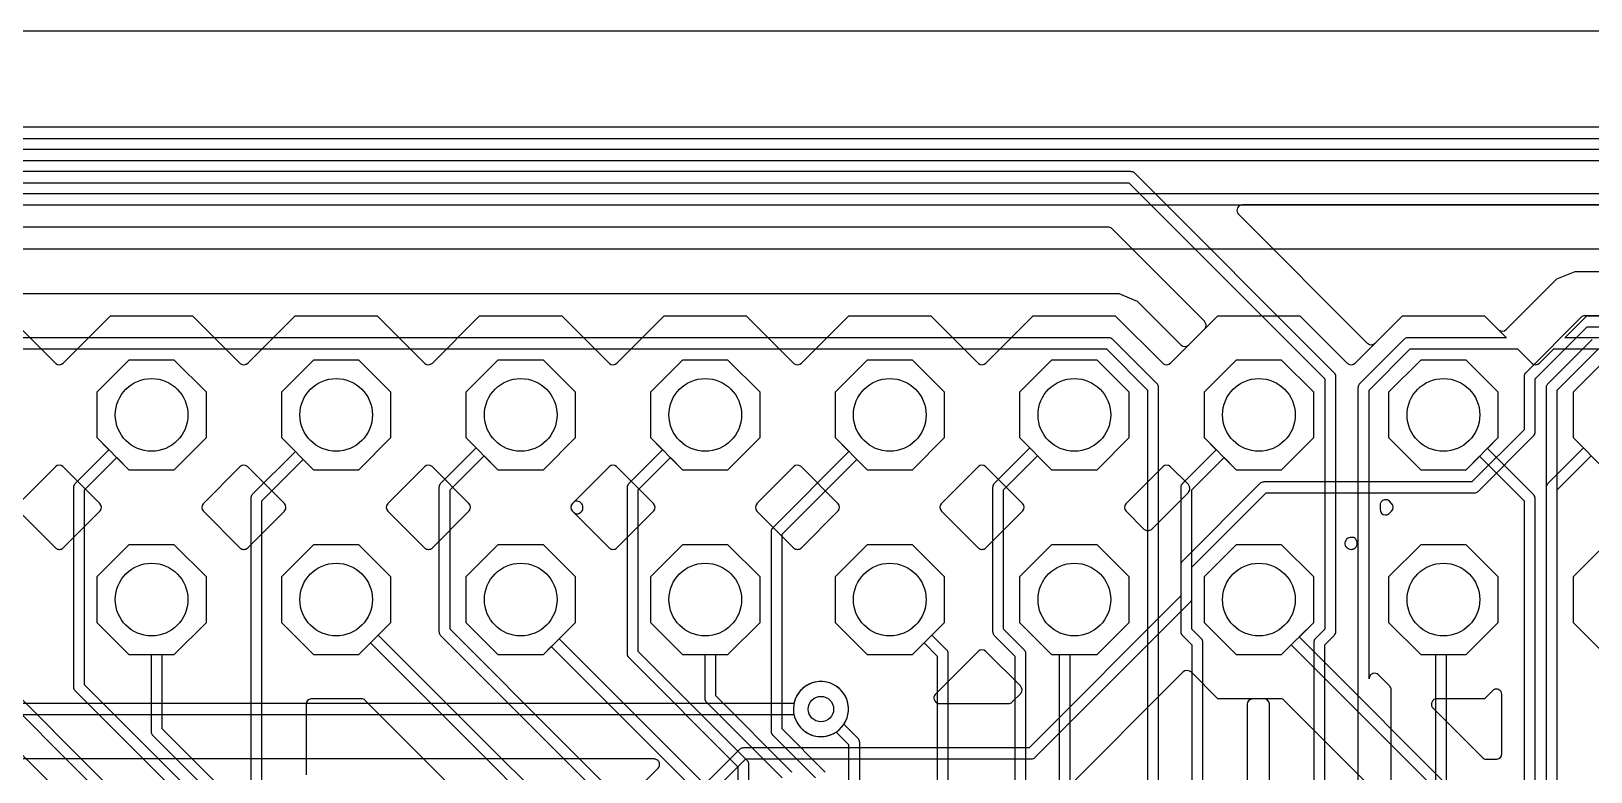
# Model space of a CAD drawing. Header units: millimetres. Extents: x 0 to 100, y 0 to 100.
# Drawn here: x 56.64 to 78.11, y 89.82 to 100 of the extents above; entities that cross this region are included whole.
import ezdxf

# ---------------------------------------------------------------- set-up
doc = ezdxf.new("R2010")
doc.units = ezdxf.units.MM

msp = doc.modelspace()

# ---------------------------------------------------------------- linework, layer by layer
at = {"layer": '16_copper'}
for points in [[(91.44, 98.374), (24.079, 98.374)], [(24.111, 98.222), (91.408, 98.222)], [(78.962, 97.003), (41.311, 97.003)], [(77.648, 89.002), (77.648, 95.066), (78.213, 95.631)]]:
    msp.add_lwpolyline(points, dxfattribs=at)
for points in [[(79.334, 97.765), (40.418, 97.765), (40.135, 98.047), (40.128, 98.052), (40.122, 98.058, 0.087651), (40.097, 98.068), (40.09, 98.068), (40.081, 98.069), (39.014, 98.069), (39.006, 98.068), (38.998, 98.068, 0.087654), (38.973, 98.057), (38.967, 98.052), (38.961, 98.047), (36.27, 95.356), (36.082, 95.544), (35.458, 95.544)], [(35.458, 94.036), (36.082, 94.036), (36.524, 94.478), (36.524, 95.102), (36.378, 95.249), (39.046, 97.917), (40.05, 97.917), (40.332, 97.635), (40.339, 97.629), (40.345, 97.624, 0.087651), (40.37, 97.614), (40.377, 97.613), (40.386, 97.612), (79.334, 97.612)], [(56.325, 96.087), (56.977, 95.436), (56.981, 95.432, 0.39257), (57.085, 95.436), (57.736, 96.087), (58.865, 96.087), (59.517, 95.436), (59.521, 95.432, 0.39257), (59.625, 95.436), (60.276, 96.087), (61.405, 96.087), (62.057, 95.436), (62.061, 95.432, 0.39257), (62.165, 95.436), (62.816, 96.087), (63.945, 96.087), (64.597, 95.436), (64.601, 95.432, 0.39257), (64.705, 95.436), (65.356, 96.087), (66.485, 96.087), (67.137, 95.436), (67.141, 95.432, 0.39257), (67.245, 95.436), (67.896, 96.087), (69.025, 96.087), (69.677, 95.436), (69.681, 95.432, 0.39257), (69.785, 95.436), (70.436, 96.087), (71.565, 96.087), (72.217, 95.436), (72.221, 95.432, 0.39257), (72.325, 95.436), (72.976, 96.087), (74.105, 96.087), (74.757, 95.436), (74.761, 95.432, 0.39257), (74.865, 95.436), (75.516, 96.087), (76.645, 96.087), (76.836, 95.897), (76.84, 95.893, 0.39257), (76.944, 95.897), (77.64, 96.593), (77.892, 96.698), (79.132, 96.698)], [(81.839, 96.088), (78.029, 96.088), (78.02, 96.087), (78.012, 96.086, 0.087654), (77.987, 96.076), (77.982, 96.071), (77.975, 96.066), (77.213, 95.304), (77.208, 95.297), (77.202, 95.291, 0.087651), (77.192, 95.266), (77.192, 95.259), (77.191, 95.25), (77.191, 94.52), (76.473, 93.802), (73.609, 93.802), (73.601, 93.801), (73.592, 93.8, 0.087654), (73.568, 93.79), (73.562, 93.785), (73.555, 93.78), (72.489, 92.713), (72.483, 92.706), (72.478, 92.7, 0.087651), (72.468, 92.675), (72.467, 92.668), (72.466, 92.659), (72.466, 92.234), (70.377, 90.145), (66.446, 90.145), (66.438, 90.143), (66.43, 90.143, 0.087654), (66.405, 90.132), (66.399, 90.128), (66.393, 90.122), (58.033, 81.763)], [(58.118, 81.633), (66.478, 89.992), (70.409, 89.992), (70.417, 89.993), (70.426, 89.994, 0.087654), (70.45, 90.004), (70.456, 90.009), (70.463, 90.015), (72.596, 92.148), (72.601, 92.155), (72.607, 92.161, 0.087651), (72.617, 92.186), (72.617, 92.193), (72.619, 92.202), (72.619, 92.628), (73.641, 93.65), (76.505, 93.65), (76.513, 93.651), (76.522, 93.652, 0.087654), (76.546, 93.662), (76.552, 93.667), (76.559, 93.672), (77.321, 94.434), (77.326, 94.441), (77.331, 94.447, 0.087651), (77.341, 94.472), (77.342, 94.479), (77.343, 94.488), (77.343, 95.218), (78.06, 95.936), (81.807, 95.936)], [(78.127, 95.761), (77.518, 95.151), (77.513, 95.145), (77.507, 95.138, 0.087651), (77.497, 95.114), (77.497, 95.106), (77.495, 95.098), (77.495, 89.033)], [(75.647, 89.042), (73.891, 90.798), (73.885, 90.803), (73.878, 90.808, 0.087651), (73.854, 90.818), (73.846, 90.819), (73.837, 90.82), (72.976, 90.82), (72.607, 91.189), (72.602, 91.192, 0.39257), (72.499, 91.189), (70.797, 89.487)], [(56.619, 81.883), (56.77, 82.246), (57.048, 82.524), (57.411, 82.674), (57.804, 82.674), (57.954, 82.612), (57.955, 82.612), (57.957, 82.611, 0.218355), (58.02, 82.616), (58.029, 82.622), (58.035, 82.627, 0.007882), (58.037, 82.629), (65.27, 89.862), (65.272, 89.864), (65.274, 89.866, 0.54841), (65.237, 89.989), (65.228, 89.991), (65.221, 89.992, 0.01577), (65.216, 89.992), (46.346, 89.992)]]:
    msp.add_lwpolyline(points, format="xyb", dxfattribs=at)
for points in [[(67.587, 90.306, 1), (67.439, 91.05), (67.391, 91.037, 0.2663), (67.142, 90.754), (46.514, 90.754), (40.093, 97.175), (40.116, 97.216, 1), (39.436, 97.551), (39.418, 97.505, 0.714262), (39.985, 97.067), (46.428, 90.624), (46.435, 90.619), (46.441, 90.614, 0.087651), (46.466, 90.604), (46.473, 90.603), (46.482, 90.602), (67.142, 90.602), (67.154, 90.556, 0.339454), (67.538, 90.3)], [(57.031, 92.874, 0.197431), (57.085, 92.896), (57.588, 93.4), (57.592, 93.404, 0.39257), (57.588, 93.507), (57.085, 94.011), (57.08, 94.015, 0.39257), (56.977, 94.011), (56.473, 93.507), (56.47, 93.503, 0.39257), (56.473, 93.4), (56.977, 92.896), (56.981, 92.892, 0.163397), (57.026, 92.874)], [(59.571, 92.874, 0.197431), (59.625, 92.896), (60.128, 93.4), (60.132, 93.404, 0.39257), (60.128, 93.507), (59.625, 94.011), (59.62, 94.015, 0.39257), (59.517, 94.011), (59.013, 93.507), (59.01, 93.503, 0.39257), (59.013, 93.4), (59.517, 92.896), (59.521, 92.892, 0.163397), (59.566, 92.874)], [(62.111, 92.874, 0.197431), (62.165, 92.896), (62.668, 93.4), (62.672, 93.404, 0.39257), (62.668, 93.507), (62.165, 94.011), (62.16, 94.015, 0.39257), (62.057, 94.011), (61.553, 93.507), (61.55, 93.503, 0.39257), (61.553, 93.4), (62.057, 92.896), (62.061, 92.892, 0.163397), (62.106, 92.874)], [(64.651, 92.874, 0.197431), (64.705, 92.896), (65.208, 93.4), (65.212, 93.404, 0.39257), (65.208, 93.507), (64.705, 94.011), (64.7, 94.015, 0.39257), (64.597, 94.011), (64.093, 93.507), (64.09, 93.503, 0.39257), (64.093, 93.4), (64.597, 92.896), (64.601, 92.892, 0.163397), (64.646, 92.874)], [(67.191, 92.874, 0.197431), (67.245, 92.896), (67.748, 93.4), (67.752, 93.404, 0.39257), (67.748, 93.507), (67.245, 94.011), (67.24, 94.015, 0.39257), (67.137, 94.011), (66.633, 93.507), (66.63, 93.503, 0.39257), (66.633, 93.4), (67.137, 92.896), (67.141, 92.892, 0.163397), (67.186, 92.874)], [(69.731, 92.874, 0.197431), (69.785, 92.896), (70.288, 93.4), (70.292, 93.404, 0.39257), (70.288, 93.507), (69.785, 94.011), (69.78, 94.015, 0.39257), (69.677, 94.011), (69.173, 93.507), (69.17, 93.503, 0.39257), (69.173, 93.4), (69.677, 92.896), (69.681, 92.892, 0.163397), (69.726, 92.874)], [(72.013, 93.132, 0.197431), (72.067, 93.153), (72.571, 93.657), (72.574, 93.662, 0.39257), (72.571, 93.765), (72.325, 94.011), (72.32, 94.015, 0.392553), (72.217, 94.011), (71.713, 93.507), (71.71, 93.503, 0.39257), (71.713, 93.4), (71.959, 93.153), (71.964, 93.15, 0.163397), (72.008, 93.131)], [(74.811, 92.874, 0.197401), (74.865, 92.896), (74.879, 92.91, 0.457516), (74.846, 93.037), (74.837, 93.039), (74.83, 93.04, 0.012936), (74.825, 93.04), (74.796, 93.04, 0.449563), (74.73, 92.927), (74.735, 92.92), (74.739, 92.914, 0.014626), (74.742, 92.91), (74.757, 92.896, 0.182538), (74.806, 92.874)], [(76.731, 88.63, 1), (76.583, 89.373), (76.535, 89.36, 0.063998), (76.449, 89.318), (74.095, 91.672), (74.295, 91.871), (74.295, 92.496), (73.853, 92.938), (73.228, 92.938), (72.787, 92.496), (72.787, 91.871), (73.228, 91.43), (73.853, 91.43), (73.987, 91.564), (76.341, 89.21), (76.317, 89.169, 0.577348), (76.682, 88.623)], [(70.102, 90.755), (70.11, 90.756, 0.087654), (70.134, 90.766), (70.14, 90.771), (70.147, 90.777), (70.259, 90.889), (70.263, 90.893, 0.39257), (70.259, 90.996), (69.785, 91.471), (69.78, 91.475, 0.39257), (69.677, 91.471), (69.09, 90.884), (69.088, 90.882), (69.086, 90.88, 0.54841), (69.123, 90.757), (69.132, 90.756), (69.139, 90.754, 0.01577), (69.144, 90.754), (70.093, 90.754)], [(76.815, 89.99, 0.392588), (76.886, 90.066), (76.886, 90.876), (76.885, 90.879), (76.886, 90.882, 0.548396), (76.772, 90.943), (76.765, 90.938), (76.759, 90.933, 0.015772), (76.756, 90.93), (76.645, 90.82), (75.993, 90.82), (75.99, 90.819), (75.987, 90.82, 0.54841), (75.926, 90.706), (75.931, 90.7), (75.936, 90.693, 0.015772), (75.939, 90.69), (76.617, 90.012), (76.624, 90.007), (76.63, 90.001, 0.087651), (76.655, 89.991), (76.662, 89.991), (76.671, 89.989), (76.81, 89.989)]]:
    msp.add_lwpolyline(points, format="xyb", close=True, dxfattribs=at)
for points in [[(59.055, 94.411), (59.055, 95.036), (58.613, 95.478), (57.988, 95.478), (57.547, 95.036), (57.547, 94.411), (57.988, 93.97), (58.613, 93.97)], [(61.595, 94.411), (61.595, 95.036), (61.153, 95.478), (60.528, 95.478), (60.087, 95.036), (60.087, 94.411), (60.528, 93.97), (61.153, 93.97)], [(64.135, 94.411), (64.135, 95.036), (63.693, 95.478), (63.068, 95.478), (62.627, 95.036), (62.627, 94.411), (63.068, 93.97), (63.693, 93.97)], [(66.675, 94.411), (66.675, 95.036), (66.233, 95.478), (65.608, 95.478), (65.167, 95.036), (65.167, 94.411), (65.608, 93.97), (66.233, 93.97)], [(69.215, 94.411), (69.215, 95.036), (68.773, 95.478), (68.148, 95.478), (67.707, 95.036), (67.707, 94.411), (68.148, 93.97), (68.773, 93.97)], [(71.755, 94.411), (71.755, 95.036), (71.313, 95.478), (70.688, 95.478), (70.247, 95.036), (70.247, 94.411), (70.688, 93.97), (71.313, 93.97)], [(74.295, 94.411), (74.295, 95.036), (73.853, 95.478), (73.228, 95.478), (72.787, 95.036), (72.787, 94.411), (73.228, 93.97), (73.853, 93.97)], [(76.835, 94.411), (76.835, 95.036), (76.393, 95.478), (75.768, 95.478), (75.327, 95.036), (75.327, 94.411), (75.768, 93.97), (76.393, 93.97)], [(79.375, 94.411), (79.375, 95.036), (78.933, 95.478), (78.308, 95.478), (77.867, 95.036), (77.867, 94.411), (78.308, 93.97), (78.933, 93.97)], [(59.055, 91.871), (59.055, 92.496), (58.613, 92.938), (57.988, 92.938), (57.547, 92.496), (57.547, 91.871), (57.988, 91.43), (58.613, 91.43)], [(61.595, 91.871), (61.595, 92.496), (61.153, 92.938), (60.528, 92.938), (60.087, 92.496), (60.087, 91.871), (60.528, 91.43), (61.153, 91.43)], [(64.135, 91.871), (64.135, 92.496), (63.693, 92.938), (63.068, 92.938), (62.627, 92.496), (62.627, 91.871), (63.068, 91.43), (63.693, 91.43)], [(66.675, 91.871), (66.675, 92.496), (66.233, 92.938), (65.608, 92.938), (65.167, 92.496), (65.167, 91.871), (65.608, 91.43), (66.233, 91.43)], [(69.215, 91.871), (69.215, 92.496), (68.773, 92.938), (68.148, 92.938), (67.707, 92.496), (67.707, 91.871), (68.148, 91.43), (68.773, 91.43)], [(71.755, 91.871), (71.755, 92.496), (71.313, 92.938), (70.688, 92.938), (70.247, 92.496), (70.247, 91.871), (70.688, 91.43), (71.313, 91.43)], [(76.835, 91.871), (76.835, 92.496), (76.393, 92.938), (75.768, 92.938), (75.327, 92.496), (75.327, 91.871), (75.768, 91.43), (76.393, 91.43)], [(79.375, 91.871), (79.375, 92.496), (78.933, 92.938), (78.308, 92.938), (77.867, 92.496), (77.867, 91.871), (78.308, 91.43), (78.933, 91.43)]]:
    msp.add_lwpolyline(points, close=True, dxfattribs=at)
at = {"layer": '1_copper'}
for points in [[(81.686, 98.679), (31.11, 98.679)], [(30.958, 98.527), (81.655, 98.527)], [(81.534, 98.374), (31.699, 98.374)], [(31.731, 98.222), (81.502, 98.222)], [(79.096, 95.783), (77.752, 95.783), (78.056, 96.087), (79.185, 96.087)], [(65.129, 87.989), (61.42, 91.697), (61.595, 91.871), (61.595, 92.496), (61.153, 92.938), (60.528, 92.938), (60.087, 92.496), (60.087, 91.871), (60.528, 91.43), (61.153, 91.43), (61.313, 91.589), (64.999, 87.903)], [(66.043, 89.513), (63.91, 91.646), (64.135, 91.871), (64.135, 92.496), (63.693, 92.938), (63.068, 92.938), (62.627, 92.496), (62.627, 91.871), (63.068, 91.43), (63.693, 91.43), (63.802, 91.538), (65.913, 89.427)], [(70.942, 76.657), (70.942, 91.43), (71.313, 91.43), (71.755, 91.871), (71.755, 92.496), (71.313, 92.938), (70.688, 92.938), (70.247, 92.496), (70.247, 91.871), (70.688, 91.43), (70.79, 91.43), (70.79, 76.689)], [(78.308, 92.938), (77.867, 92.496), (77.867, 91.871), (78.308, 91.43)], [(59.642, 86.922), (54.788, 91.776)], [(55.725, 91.386), (59.969, 87.141)], [(60.099, 87.227), (55.897, 91.43)]]:
    msp.add_lwpolyline(points, dxfattribs=at)
for points in [[(74.447, 84.039), (74.447, 91.561), (74.577, 91.691), (74.583, 91.698), (74.588, 91.704, 0.087651), (74.598, 91.729), (74.599, 91.736), (74.6, 91.745), (74.6, 95.25), (74.599, 95.258), (74.598, 95.267, 0.087654), (74.588, 95.291), (74.583, 95.297), (74.577, 95.304), (71.834, 98.047), (71.827, 98.052), (71.821, 98.058, 0.087651), (71.796, 98.068), (71.789, 98.068), (71.78, 98.069), (36.424, 98.069)], [(36.455, 97.917), (71.749, 97.917), (74.447, 95.218), (74.447, 91.776), (74.317, 91.646), (74.312, 91.639), (74.307, 91.633, 0.087651), (74.297, 91.608), (74.296, 91.601), (74.295, 91.592), (74.295, 84.039)], [(78.641, 97.612), (73.315, 97.612), (73.312, 97.612), (73.31, 97.612, 0.54841), (73.249, 97.499), (73.254, 97.492), (73.258, 97.486, 0.015772), (73.261, 97.482), (75.032, 95.711), (75.037, 95.708, 0.39257), (75.14, 95.711), (75.516, 96.087), (76.645, 96.087), (76.949, 95.783), (75.59, 95.783), (75.582, 95.782), (75.574, 95.782, 0.087654), (75.549, 95.771), (75.543, 95.766), (75.537, 95.761), (74.927, 95.151), (74.922, 95.145), (74.916, 95.138, 0.087651), (74.906, 95.114), (74.906, 95.106), (74.905, 95.098), (74.905, 82.819)], [(52.594, 96.393), (71.612, 96.393), (71.864, 96.289), (72.467, 95.686), (72.471, 95.682, 0.39257), (72.575, 95.686), (72.792, 95.904), (72.796, 95.908, 0.39257), (72.792, 96.011), (71.519, 97.285), (71.512, 97.29), (71.505, 97.296, 0.087651), (71.481, 97.306), (71.473, 97.306), (71.465, 97.307), (41.006, 97.307)], [(52.762, 95.631), (71.444, 95.631), (72.009, 95.066), (72.009, 78.552), (71.963, 78.54, 1), (72.207, 77.822), (72.253, 77.841, 0.714263), (72.161, 78.552), (72.161, 95.098), (72.16, 95.106), (72.16, 95.114, 0.087654), (72.149, 95.139), (72.144, 95.145), (72.139, 95.151), (71.529, 95.761), (71.523, 95.766), (71.516, 95.772, 0.087651), (71.492, 95.782), (71.484, 95.782), (71.476, 95.783), (52.73, 95.783)], [(75.362, 86.087), (75.362, 90.942), (75.361, 90.951), (75.36, 90.959, 0.087654), (75.35, 90.984), (75.345, 90.989), (75.339, 90.996), (75.187, 91.149), (75.185, 91.15), (75.183, 91.152, 0.54841), (75.06, 91.115), (75.059, 91.107), (75.057, 91.1, 0.015709), (75.057, 91.095), (75.057, 95.066), (75.622, 95.631), (77.102, 95.631), (77.297, 95.436), (77.301, 95.432, 0.39257), (77.405, 95.436), (77.6, 95.631), (79.064, 95.631)], [(62.538, 85.855), (57.379, 91.014), (57.379, 93.694), (57.821, 94.137), (57.988, 93.97), (58.613, 93.97), (59.055, 94.411), (59.055, 95.036), (58.613, 95.478), (57.988, 95.478), (57.547, 95.036), (57.547, 94.411), (57.713, 94.245), (57.249, 93.78), (57.243, 93.773), (57.238, 93.767, 0.087651), (57.228, 93.742), (57.227, 93.735), (57.226, 93.726), (57.226, 90.983), (57.227, 90.974), (57.228, 90.966, 0.087654), (57.238, 90.941), (57.243, 90.936), (57.249, 90.929), (62.408, 85.77)], [(59.817, 89.49), (59.817, 93.542), (60.386, 94.111), (60.528, 93.97), (61.153, 93.97), (61.595, 94.411), (61.595, 95.036), (61.153, 95.478), (60.528, 95.478), (60.087, 95.036), (60.087, 94.411), (60.279, 94.219), (59.687, 93.627), (59.682, 93.621), (59.676, 93.614, 0.087651), (59.666, 93.59), (59.666, 93.582), (59.665, 93.574), (59.665, 89.459)], [(65.586, 88.598), (62.408, 91.776), (62.408, 93.694), (62.876, 94.162), (63.068, 93.97), (63.693, 93.97), (64.135, 94.411), (64.135, 95.036), (63.693, 95.478), (63.068, 95.478), (62.627, 95.036), (62.627, 94.411), (62.768, 94.27), (62.278, 93.78), (62.273, 93.773), (62.267, 93.767, 0.087651), (62.257, 93.742), (62.257, 93.735), (62.255, 93.726), (62.255, 91.745), (62.257, 91.736), (62.257, 91.728, 0.087654), (62.268, 91.703), (62.272, 91.698), (62.278, 91.691), (65.456, 88.513)], [(66.523, 79.145), (66.523, 89.916), (66.521, 89.924), (66.521, 89.933, 0.087654), (66.51, 89.957), (66.506, 89.963), (66.5, 89.97), (64.999, 91.472), (64.999, 93.694), (65.441, 94.137), (65.608, 93.97), (66.233, 93.97), (66.675, 94.411), (66.675, 95.036), (66.233, 95.478), (65.608, 95.478), (65.167, 95.036), (65.167, 94.411), (65.333, 94.245), (64.869, 93.78), (64.863, 93.773), (64.858, 93.767, 0.087651), (64.848, 93.742), (64.847, 93.735), (64.846, 93.726), (64.846, 91.44), (64.847, 91.432), (64.848, 91.423, 0.087654), (64.858, 91.399), (64.863, 91.393), (64.869, 91.386), (66.37, 89.884), (66.37, 78.486)], [(67.572, 89.811), (67.567, 89.817), (66.98, 90.405), (66.98, 93.085), (68.006, 94.111), (68.148, 93.97), (68.773, 93.97), (69.215, 94.411), (69.215, 95.036), (68.773, 95.478), (68.148, 95.478), (67.707, 95.036), (67.707, 94.411), (67.899, 94.219), (66.85, 93.17), (66.845, 93.163), (66.839, 93.157, 0.087651), (66.829, 93.132), (66.829, 93.125), (66.827, 93.116), (66.827, 90.373), (66.829, 90.365), (66.829, 90.356, 0.087654), (66.84, 90.332), (66.844, 90.326), (66.85, 90.319), (67.437, 89.732)], [(70.333, 76.505), (70.333, 91.44), (70.331, 91.448), (70.331, 91.457, 0.087654), (70.32, 91.481), (70.316, 91.487), (70.31, 91.494), (70.028, 91.776), (70.028, 93.694), (70.496, 94.162), (70.688, 93.97), (71.313, 93.97), (71.755, 94.411), (71.755, 95.036), (71.313, 95.478), (70.688, 95.478), (70.247, 95.036), (70.247, 94.411), (70.388, 94.27), (69.898, 93.78), (69.893, 93.773), (69.887, 93.767, 0.087651), (69.877, 93.742), (69.877, 93.735), (69.875, 93.726), (69.875, 91.745), (69.877, 91.736), (69.877, 91.728, 0.087654), (69.888, 91.703), (69.892, 91.698), (69.898, 91.691), (70.18, 91.408), (70.18, 76.536)], [(78.308, 95.478), (77.867, 95.036), (77.867, 94.411), (78.008, 94.27), (77.518, 93.78), (77.513, 93.773), (77.507, 93.767, 0.087651), (77.497, 93.742), (77.497, 93.735), (77.495, 93.726), (77.495, 78.213), (71.139, 71.857)], [(72.771, 77.876), (72.771, 91.592), (72.77, 91.601), (72.769, 91.609, 0.087654), (72.759, 91.634), (72.754, 91.639), (72.749, 91.646), (72.619, 91.776), (72.619, 93.694), (73.061, 94.137), (73.228, 93.97), (73.853, 93.97), (74.295, 94.411), (74.295, 95.036), (73.853, 95.478), (73.228, 95.478), (72.787, 95.036), (72.787, 94.411), (72.953, 94.245), (72.489, 93.78), (72.483, 93.773), (72.478, 93.767, 0.087651), (72.468, 93.742), (72.467, 93.735), (72.466, 93.726), (72.466, 91.745), (72.467, 91.736), (72.468, 91.728, 0.087654), (72.478, 91.703), (72.483, 91.698), (72.489, 91.691), (72.619, 91.561), (72.619, 77.908)], [(77.343, 79.705), (77.343, 93.574), (77.342, 93.582), (77.341, 93.59, 0.087654), (77.331, 93.615), (77.326, 93.621), (77.321, 93.627), (76.686, 94.262), (76.835, 94.411), (76.835, 95.036), (76.393, 95.478), (75.768, 95.478), (75.327, 95.036), (75.327, 94.411), (75.768, 93.97), (76.393, 93.97), (76.578, 94.155), (77.191, 93.542), (77.191, 79.737)], [(71.225, 71.727), (77.625, 78.127), (77.631, 78.134), (77.636, 78.141, 0.087651), (77.646, 78.165), (77.647, 78.173), (77.648, 78.181), (77.648, 93.694), (78.116, 94.162)], [(64.062, 84.788), (58.445, 90.405), (58.445, 91.43), (58.613, 91.43), (59.055, 91.871), (59.055, 92.496), (58.613, 92.938), (57.988, 92.938), (57.547, 92.496), (57.547, 91.871), (57.988, 91.43), (58.293, 91.43), (58.293, 90.373), (58.294, 90.365), (58.295, 90.356, 0.087654), (58.305, 90.332), (58.31, 90.326), (58.315, 90.319), (63.932, 84.703)], [(67.115, 89.811), (67.11, 89.817), (66.065, 90.862), (66.065, 91.43), (66.233, 91.43), (66.675, 91.871), (66.675, 92.496), (66.233, 92.938), (65.608, 92.938), (65.167, 92.496), (65.167, 91.871), (65.608, 91.43), (65.913, 91.43), (65.913, 90.83), (65.914, 90.822), (65.915, 90.814, 0.087654), (65.925, 90.789), (65.93, 90.783), (65.935, 90.777), (66.98, 89.732)], [(69.266, 76.88), (69.266, 91.44), (69.265, 91.448), (69.264, 91.457, 0.087654), (69.254, 91.481), (69.249, 91.487), (69.243, 91.494), (69.04, 91.697), (69.215, 91.871), (69.215, 92.496), (68.773, 92.938), (68.148, 92.938), (67.707, 92.496), (67.707, 91.871), (68.148, 91.43), (68.773, 91.43), (68.933, 91.589), (69.113, 91.408), (69.113, 76.88)], [(64.367, 87.673), (61.242, 90.798), (61.235, 90.803), (61.229, 90.808, 0.087651), (61.204, 90.818), (61.197, 90.819), (61.188, 90.82), (60.503, 90.82), (60.497, 90.819, 0.392588), (60.427, 90.744), (60.427, 89.774)], [(73.685, 84.41), (73.685, 90.744), (73.685, 90.749, 0.392588), (73.609, 90.82), (73.457, 90.82), (73.451, 90.819, 0.392588), (73.381, 90.744), (73.381, 84.24)]]:
    msp.add_lwpolyline(points, format="xyb", dxfattribs=at)
for points in [[(64.169, 93.365), (64.172, 93.365, 0.234649), (64.234, 93.419), (64.235, 93.428), (64.236, 93.435, 0.013043), (64.237, 93.44), (64.237, 93.467, 0.454804), (64.123, 93.534), (64.116, 93.528), (64.11, 93.524, 0.014752), (64.107, 93.521), (64.093, 93.507, 0.41418), (64.093, 93.4), (64.107, 93.386, 0.189755), (64.166, 93.364)], [(75.289, 93.349), (75.297, 93.349, 0.018641), (75.302, 93.35), (75.31, 93.353), (75.318, 93.356, 0.013435), (75.323, 93.358), (75.33, 93.363), (75.336, 93.367, 0.012156), (75.339, 93.371), (75.368, 93.4, 0.414197), (75.368, 93.507), (75.339, 93.536, 0.086711), (75.309, 93.554), (75.302, 93.557), (75.299, 93.557), (75.296, 93.558, 0.374465), (75.212, 93.503), (75.211, 93.494), (75.21, 93.487), (75.21, 93.485), (75.209, 93.482), (75.209, 93.425, 0.39587), (75.281, 93.349)], [(76.122, 84.972, 0.818106), (76.124, 85.715), (76.124, 91.43), (76.393, 91.43), (76.835, 91.871), (76.835, 92.496), (76.393, 92.938), (75.768, 92.938), (75.327, 92.496), (75.327, 91.871), (75.768, 91.43), (75.971, 91.43), (75.971, 85.715), (75.926, 85.703, 0.876976), (76.072, 84.966)], [(68.044, 75.676, 0.818106), (68.047, 76.419), (68.047, 90.221), (68.045, 90.229), (68.045, 90.238, 0.087654), (68.034, 90.262), (68.03, 90.268), (68.024, 90.275), (67.83, 90.469), (67.853, 90.51, 1), (67.173, 90.846), (67.154, 90.8, 0.714262), (67.722, 90.362), (67.894, 90.189), (67.894, 76.419), (67.849, 76.406, 0.876976), (67.995, 75.669)]]:
    msp.add_lwpolyline(points, format="xyb", close=True, dxfattribs=at)
msp.add_lwpolyline([(74.295, 91.871), (74.295, 92.496), (73.853, 92.938), (73.228, 92.938), (72.787, 92.496), (72.787, 91.871), (73.228, 91.43), (73.853, 91.43)], close=True, dxfattribs=at)
at = {"layer": 'drills_PTH'}
for centre in [(58.301, 94.724), (60.841, 94.724), (63.381, 94.724), (65.921, 94.724), (68.461, 94.724), (71.001, 94.724), (73.541, 94.724), (76.081, 94.724), (58.301, 92.184), (60.841, 92.184), (63.381, 92.184), (65.921, 92.184), (68.461, 92.184), (71.001, 92.184), (73.541, 92.184), (76.081, 92.184)]:
    msp.add_circle(centre, 0.5, dxfattribs=at)
at = {"layer": 'drills_via_1_16'}
msp.add_circle((67.513, 90.678), 0.175, dxfattribs=at)
at = {"layer": 'outline'}
msp.add_lwpolyline([(0, 0), (100, 0), (100, 100), (0, 100), (0, 0)], close=True, dxfattribs=at)

doc.saveas('drawing.dxf')
